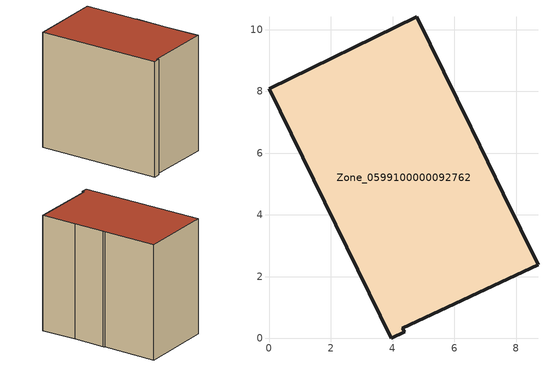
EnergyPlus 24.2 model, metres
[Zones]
Zone_0599100000092762
 floor ground (C_G): 6.53,6.86 6.58,6.76 7.58,4.69 8.71,2.39 4.31,0.33 4.39,0.21 3.96,0 0,8.08 4.79,10.42 z0
 wall outside (C_F): 4.31,0.33 8.71,2.39 7.58,4.69 6.58,6.76 6.53,6.86 4.79,10.42 0,8.08 3.96,0 4.39,0.21 4.31,0.33 z0:8.41
 roof outside (C_R): 3.96,0 4.39,0.21 4.31,0.33 8.71,2.39 7.58,4.69 6.58,6.76 6.53,6.86 4.79,10.42 0,8.08 z8.41
[BUILDING]
Pand.0599100000092762: North Axis=0; Terrain=City; Loads Convergence Tolerance Value=0.04; Temperature Convergence Tolerance Value=0.4; Solar Distribution=FullExterior; Maximum Number of Warmup Days=25; Minimum Number of Warmup Days=1
[Site:Location]
Rotterdam.The.Hague.AP_ZH_NLD Design_Conditions: Latitude=51.96; Longitude=4.45; Time Zone=1; Elevation=-4.5
[SITE:GROUNDTEMPERATURE:BUILDINGSURFACE]
18, 18, 18, 18, 18, 18, 18, 18, 18, 18, 18, 18
[MATERIAL] Thermal Absorptance=0.9; Solar Absorptance=0.7; Visible Absorptance=0.7
Name | Roughness | Thickness | Conductivity | Density | Specific Heat
G.TC.1965-1974 | MediumSmooth | 0.15 | 0.882353 | 540 | 1210
F.TC.1965-1974 | Rough | 0.3 | 0.697674 | 1920 | 840
R.TC.1965-1974 | MediumRough | 0.2 | 0.232558 | 1500 | 1000
[CONSTRUCTION]
C_G: G.TC.1965-1974
C_F: F.TC.1965-1974
C_R: R.TC.1965-1974
[ZONE]
Zone_0599100000092762: Type=1; Multiplier=1; Ceiling Height=Autocalculate; Volume=Autocalculate; Floor Area=autocalculate; Part of Total Floor Area=Yes
[ZONEINFILTRATION:DESIGNFLOWRATE]
Infil_Zone_0599100000092762: Zone or ZoneList or Space or SpaceList=Zone_0599100000092762; Schedule=AlwaysOn; Design Flow Rate Calculation Method=Flow/Area; Flow Rate per Floor Area=0.003; Constant Term Coefficient=1; Temperature Term Coefficient=0; Velocity Term Coefficient=0; Velocity Squared Term Coefficient=0
[HVACTEMPLATE:ZONE:IDEALLOADSAIRSYSTEM]
Zone_0599100000092762: Maximum Heating Supply Air Temperature=50; Minimum Cooling Supply Air Temperature=13; Maximum Heating Supply Air Humidity Ratio=0.0156; Minimum Cooling Supply Air Humidity Ratio=0.0077; Heating Limit=NoLimit; Cooling Limit=NoLimit; Dehumidification Control Type=ConstantSensibleHeatRatio; Cooling Sensible Heat Ratio=0.7; Dehumidification Setpoint=60; Humidification Control Type=None; Humidification Setpoint=30; Outdoor Air Method=None; Outdoor Air Flow Rate per Person=0.00944; Outdoor Air Flow Rate per Zone Floor Area=0; Outdoor Air Flow Rate per Zone=0; Demand Controlled Ventilation Type=None; Outdoor Air Economizer Type=NoEconomizer; Heat Recovery Type=None; Sensible Heat Recovery Effectiveness=0.7; Latent Heat Recovery Effectiveness=0.65
[ZONECONTROL:THERMOSTAT]
ThermostatControl_Zone_0599100000092762: Zone or ZoneList=Zone_0599100000092762; Control Type Schedule=DualSetpointControlType; Control 1=Thermostat_Zone_0599100000092762; Temperature Difference Between Cutout And Setpoint=0
[THERMOSTATSETPOINT:DUALSETPOINT]
Thermostat_Zone_0599100000092762: Heating Setpoint Temperature Schedule=HeatingSetpoint_Zone_0599100000092762; Cooling Setpoint Temperature Schedule=CoolingSetpoint_Zone_0599100000092762
[SCHEDULE:COMPACT]
HeatingSetpoint_Zone_0599100000092762: Through: 12/31, For: AllDays, Until: 24:00, 21
CoolingSetpoint_Zone_0599100000092762: Through: 12/31, For: AllDays, Until: 24:00, 24
DualSetpointControlType: Through: 12/31, For: AllDays, Until: 24:00, 4
AlwaysOn: Through: 12/31, For: AllDays, Until: 24:00, 1
